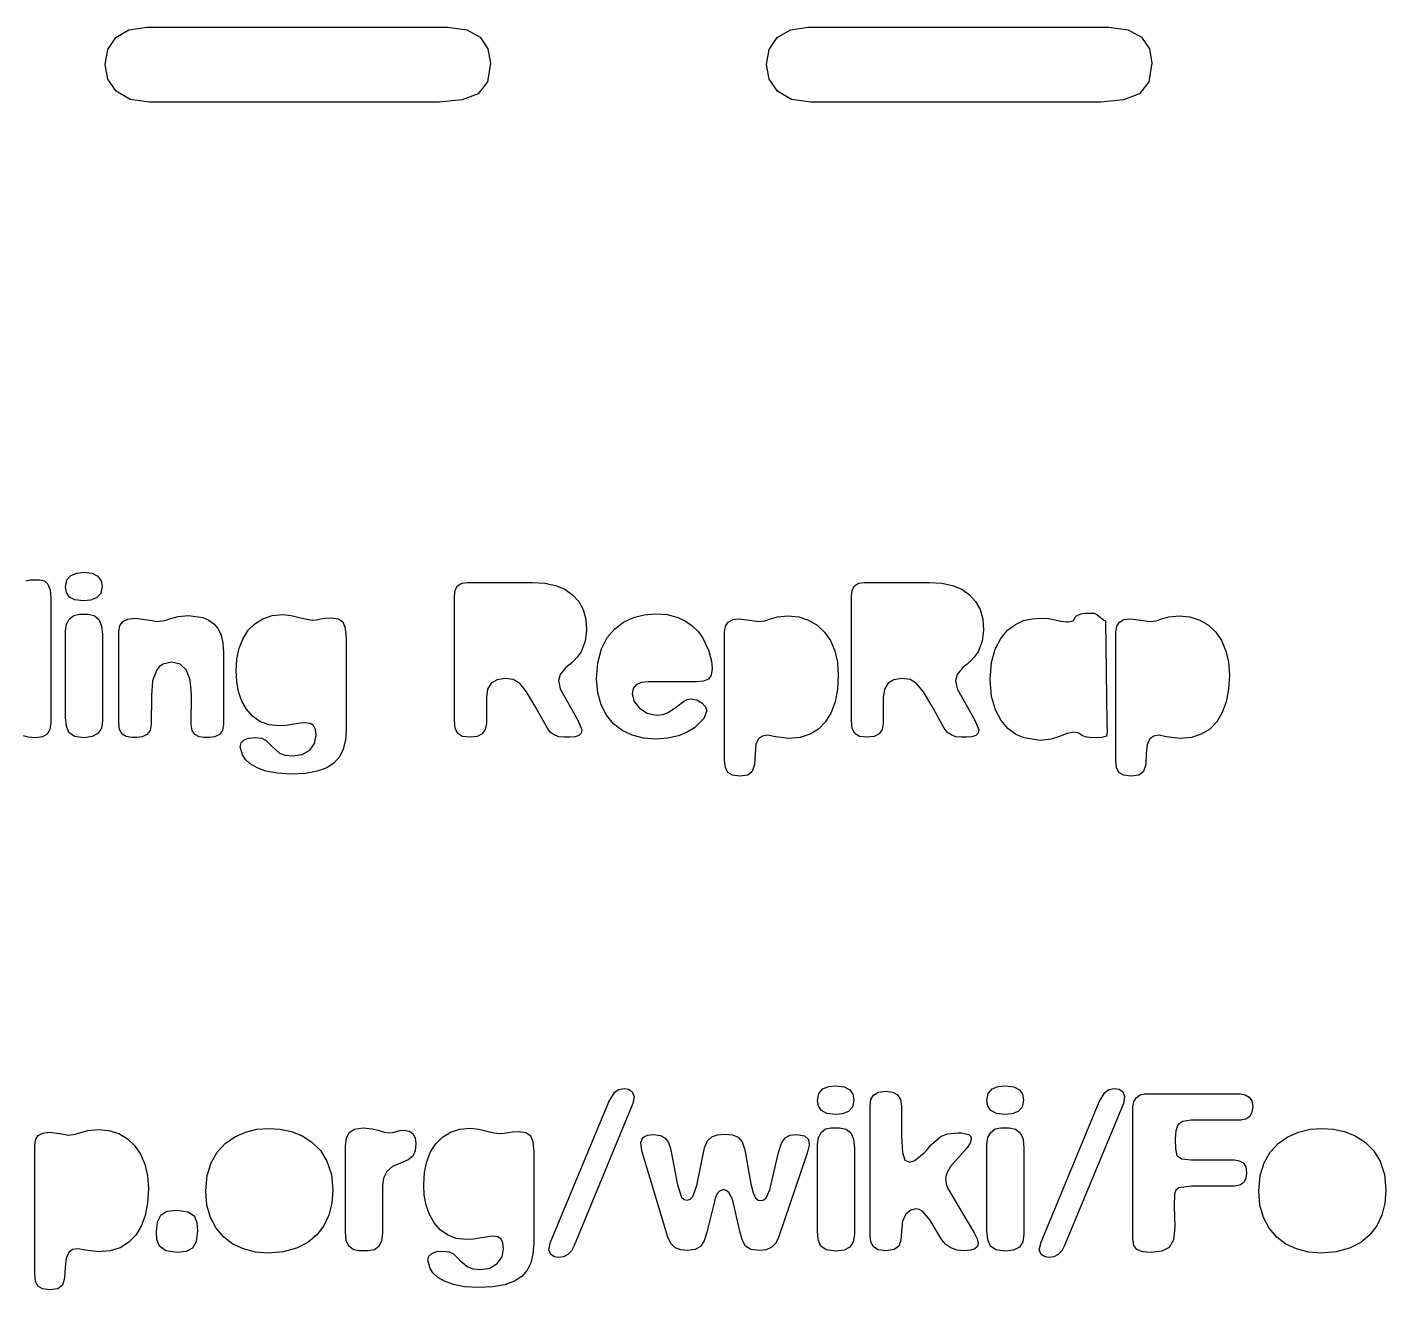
# Model space of a CAD drawing. Header units: metres. Extents: x 730 to 928, y -1580 to -1257.
# Drawn here: x 830.02 to 873.12, y -1343.48 to -1303.43 of the extents above; entities that cross this region are included whole.
import ezdxf

# ---------------------------------------------------------------- set-up
doc = ezdxf.new("R2010")
doc.units = ezdxf.units.M

msp = doc.modelspace()

# ---------------------------------------------------------------- linework, layer by layer
at = {"layer": 'COMPONENT0'}
for p, q in [((829.981, -1320.985, 0), (830.125, -1320.953, 0)), ((830.125, -1320.953, 0), (830.417, -1320.953, 0)), ((830.417, -1320.953, 0), (830.571, -1320.989, 0)), ((831.282, -1320.96, 0), (831.409, -1320.818, 0)), ((831.409, -1320.818, 0), (831.594, -1320.744, 0)), ((831.594, -1320.744, 0), (831.812, -1320.719, 0)), ((831.812, -1320.719, 0), (832.087, -1320.75, 0)), ((832.087, -1320.75, 0), (832.266, -1320.844, 0)), ((832.266, -1320.844, 0), (832.365, -1320.985, 0)), ((830.571, -1320.989, 0), (830.681, -1321.096, 0)), ((830.681, -1321.096, 0), (830.747, -1321.274, 0)), ((830.747, -1321.274, 0), (830.769, -1321.525, 0)), ((831.24, -1321.188, 0), (831.282, -1320.96, 0)), ((831.271, -1321.363, 0), (831.24, -1321.188, 0)), ((831.365, -1321.504, 0), (831.271, -1321.363, 0)), ((832.398, -1321.159, 0), (832.355, -1321.392, 0)), ((832.365, -1320.985, 0), (832.398, -1321.159, 0)), ((843.575, -1321.481, 0), (843.6, -1321.288, 0)), ((843.6, -1321.288, 0), (843.677, -1321.151, 0)), ((843.677, -1321.151, 0), (843.806, -1321.068, 0)), ((843.806, -1321.068, 0), (843.986, -1321.041, 0)), ((843.986, -1321.041, 0), (846.054, -1321.041, 0)), ((846.054, -1321.041, 0), (846.441, -1321.065, 0)), ((846.441, -1321.065, 0), (846.781, -1321.138, 0)), ((846.781, -1321.138, 0), (847.075, -1321.259, 0)), ((847.075, -1321.259, 0), (847.322, -1321.429, 0)), ((856.166, -1321.481, 0), (856.192, -1321.288, 0)), ((856.192, -1321.288, 0), (856.269, -1321.151, 0)), ((856.269, -1321.151, 0), (856.397, -1321.068, 0)), ((856.397, -1321.068, 0), (856.577, -1321.041, 0)), ((856.577, -1321.041, 0), (858.645, -1321.041, 0)), ((858.645, -1321.041, 0), (859.032, -1321.065, 0)), ((859.032, -1321.065, 0), (859.372, -1321.138, 0)), ((859.372, -1321.138, 0), (859.666, -1321.259, 0)), ((859.666, -1321.259, 0), (859.913, -1321.429, 0)), ((830.769, -1321.525, 0), (830.769, -1325.497, 0)), ((831.539, -1321.597, 0), (831.365, -1321.504, 0)), ((831.812, -1321.628, 0), (831.539, -1321.597, 0)), ((832.036, -1321.605, 0), (831.812, -1321.628, 0)), ((832.226, -1321.533, 0), (832.036, -1321.605, 0)), ((832.355, -1321.392, 0), (832.226, -1321.533, 0)), ((843.575, -1325.395, 0), (843.575, -1321.481, 0)), ((847.322, -1321.429, 0), (847.517, -1321.645, 0)), ((847.517, -1321.645, 0), (847.657, -1321.904, 0)), ((856.166, -1325.395, 0), (856.166, -1321.481, 0)), ((859.913, -1321.429, 0), (860.109, -1321.645, 0)), ((860.109, -1321.645, 0), (860.248, -1321.904, 0)), ((831.27, -1322.363, 0), (831.361, -1322.195, 0)), ((831.361, -1322.195, 0), (831.501, -1322.088, 0)), ((831.501, -1322.088, 0), (831.68, -1322.052, 0)), ((831.68, -1322.052, 0), (831.944, -1322.052, 0)), ((831.944, -1322.052, 0), (832.149, -1322.092, 0)), ((832.149, -1322.092, 0), (832.295, -1322.213, 0)), ((832.295, -1322.213, 0), (832.383, -1322.415, 0)), ((833.055, -1322.283, 0), (833.215, -1322.203, 0)), ((833.215, -1322.203, 0), (833.44, -1322.177, 0)), ((833.44, -1322.177, 0), (833.835, -1322.228, 0)), ((833.835, -1322.228, 0), (834.157, -1322.279, 0)), ((834.384, -1322.25, 0), (834.582, -1322.184, 0)), ((834.582, -1322.184, 0), (834.813, -1322.118, 0)), ((834.813, -1322.118, 0), (835.139, -1322.089, 0)), ((835.139, -1322.089, 0), (835.594, -1322.156, 0)), ((835.594, -1322.156, 0), (835.783, -1322.239, 0)), ((835.783, -1322.239, 0), (835.948, -1322.356, 0)), ((837.243, -1322.35, 0), (837.496, -1322.192, 0)), ((837.496, -1322.192, 0), (837.792, -1322.093, 0)), ((837.792, -1322.093, 0), (838.13, -1322.06, 0)), ((838.13, -1322.06, 0), (838.401, -1322.089, 0)), ((838.401, -1322.089, 0), (838.654, -1322.152, 0)), ((838.654, -1322.152, 0), (838.878, -1322.21, 0)), ((838.878, -1322.21, 0), (839.068, -1322.236, 0)), ((839.068, -1322.236, 0), (839.204, -1322.225, 0)), ((839.204, -1322.225, 0), (839.328, -1322.199, 0)), ((839.328, -1322.199, 0), (839.468, -1322.174, 0)), ((839.468, -1322.174, 0), (839.655, -1322.163, 0)), ((839.655, -1322.163, 0), (839.894, -1322.196, 0)), ((839.894, -1322.196, 0), (840.039, -1322.295, 0)), ((847.657, -1321.904, 0), (847.741, -1322.206, 0)), ((847.741, -1322.206, 0), (847.769, -1322.551, 0)), ((848.937, -1322.297, 0), (849.252, -1322.15, 0)), ((849.252, -1322.15, 0), (849.592, -1322.065, 0)), ((849.592, -1322.065, 0), (849.945, -1322.036, 0)), ((849.945, -1322.036, 0), (850.319, -1322.063, 0)), ((850.319, -1322.063, 0), (850.634, -1322.143, 0)), ((850.634, -1322.143, 0), (850.899, -1322.264, 0)), ((852.26, -1322.299, 0), (852.402, -1322.219, 0)), ((852.402, -1322.219, 0), (852.601, -1322.192, 0)), ((852.601, -1322.192, 0), (852.937, -1322.236, 0)), ((852.937, -1322.236, 0), (853.23, -1322.28, 0)), ((853.425, -1322.255, 0), (853.604, -1322.196, 0)), ((853.604, -1322.196, 0), (853.828, -1322.134, 0)), ((853.828, -1322.134, 0), (854.154, -1322.104, 0)), ((854.154, -1322.104, 0), (854.497, -1322.137, 0)), ((854.497, -1322.137, 0), (854.81, -1322.236, 0)), ((854.81, -1322.236, 0), (855.085, -1322.397, 0)), ((860.248, -1321.904, 0), (860.332, -1322.206, 0)), ((860.332, -1322.206, 0), (860.36, -1322.551, 0)), ((861.632, -1322.253, 0), (861.897, -1322.19, 0)), ((861.897, -1322.19, 0), (862.142, -1322.169, 0)), ((862.142, -1322.169, 0), (862.42, -1322.187, 0)), ((862.42, -1322.187, 0), (862.633, -1322.228, 0)), ((862.633, -1322.228, 0), (862.809, -1322.268, 0)), ((863.194, -1322.264, 0), (863.227, -1322.235, 0)), ((863.227, -1322.235, 0), (863.25, -1322.152, 0)), ((863.25, -1322.152, 0), (863.304, -1322.096, 0)), ((863.304, -1322.096, 0), (863.443, -1322.033, 0)), ((863.443, -1322.033, 0), (863.557, -1322.015, 0)), ((863.557, -1322.015, 0), (863.864, -1322.015, 0)), ((863.864, -1322.015, 0), (863.952, -1322.059, 0)), ((863.952, -1322.059, 0), (864.073, -1322.154, 0)), ((864.073, -1322.154, 0), (864.18, -1322.239, 0)), ((864.18, -1322.239, 0), (864.224, -1322.257, 0)), ((864.669, -1322.299, 0), (864.811, -1322.219, 0)), ((864.811, -1322.219, 0), (865.009, -1322.192, 0)), ((865.009, -1322.192, 0), (865.346, -1322.236, 0)), ((865.346, -1322.236, 0), (865.639, -1322.28, 0)), ((865.833, -1322.255, 0), (866.013, -1322.196, 0)), ((866.013, -1322.196, 0), (866.236, -1322.134, 0)), ((866.236, -1322.134, 0), (866.563, -1322.104, 0)), ((866.563, -1322.104, 0), (866.906, -1322.137, 0)), ((866.906, -1322.137, 0), (867.219, -1322.236, 0)), ((867.219, -1322.236, 0), (867.493, -1322.397, 0)), ((831.24, -1322.58, 0), (831.27, -1322.363, 0)), ((831.24, -1325.321, 0), (831.24, -1322.58, 0)), ((832.383, -1322.415, 0), (832.413, -1322.697, 0)), ((832.927, -1322.602, 0), (832.959, -1322.416, 0)), ((832.927, -1325.505, 0), (832.927, -1322.602, 0)), ((832.959, -1322.416, 0), (833.055, -1322.283, 0)), ((834.157, -1322.279, 0), (834.384, -1322.25, 0)), ((835.948, -1322.356, 0), (836.081, -1322.513, 0)), ((836.081, -1322.513, 0), (836.176, -1322.716, 0)), ((836.869, -1322.817, 0), (837.034, -1322.558, 0)), ((837.034, -1322.558, 0), (837.243, -1322.35, 0)), ((840.039, -1322.295, 0), (840.114, -1322.493, 0)), ((840.114, -1322.493, 0), (840.138, -1322.822, 0)), ((847.769, -1322.551, 0), (847.725, -1322.903, 0)), ((848.425, -1322.792, 0), (848.659, -1322.509, 0)), ((848.659, -1322.509, 0), (848.937, -1322.297, 0)), ((850.899, -1322.264, 0), (851.121, -1322.417, 0)), ((851.121, -1322.417, 0), (851.303, -1322.595, 0)), ((851.303, -1322.595, 0), (851.444, -1322.791, 0)), ((852.147, -1322.617, 0), (852.175, -1322.431, 0)), ((852.147, -1326.692, 0), (852.147, -1322.617, 0)), ((852.175, -1322.431, 0), (852.26, -1322.299, 0)), ((853.23, -1322.28, 0), (853.425, -1322.255, 0)), ((855.085, -1322.397, 0), (855.316, -1322.614, 0)), ((855.316, -1322.614, 0), (855.501, -1322.885, 0)), ((860.36, -1322.551, 0), (860.316, -1322.903, 0)), ((860.908, -1322.817, 0), (861.123, -1322.558, 0)), ((861.123, -1322.558, 0), (861.368, -1322.371, 0)), ((861.368, -1322.371, 0), (861.632, -1322.253, 0)), ((862.809, -1322.268, 0), (862.992, -1322.286, 0)), ((862.992, -1322.286, 0), (863.043, -1322.286, 0)), ((863.043, -1322.286, 0), (863.12, -1322.279, 0)), ((863.12, -1322.279, 0), (863.194, -1322.264, 0)), ((864.224, -1322.257, 0), (864.268, -1325.498, 0)), ((864.555, -1322.617, 0), (864.584, -1322.431, 0)), ((864.555, -1326.692, 0), (864.555, -1322.617, 0)), ((864.584, -1322.431, 0), (864.669, -1322.299, 0)), ((865.639, -1322.28, 0), (865.833, -1322.255, 0)), ((867.493, -1322.397, 0), (867.724, -1322.614, 0)), ((867.724, -1322.614, 0), (867.909, -1322.885, 0)), ((832.413, -1322.697, 0), (832.413, -1325.438, 0)), ((836.176, -1322.716, 0), (836.233, -1322.966, 0)), ((836.233, -1322.966, 0), (836.252, -1323.262, 0)), ((836.748, -1323.123, 0), (836.869, -1322.817, 0)), ((840.138, -1322.822, 0), (840.138, -1325.725, 0)), ((847.725, -1322.903, 0), (847.593, -1323.24, 0)), ((848.242, -1323.15, 0), (848.425, -1322.792, 0)), ((851.444, -1322.791, 0), (851.634, -1323.187, 0)), ((855.501, -1322.885, 0), (855.638, -1323.207, 0)), ((860.316, -1322.903, 0), (860.184, -1323.24, 0)), ((860.731, -1323.155, 0), (860.908, -1322.817, 0)), ((867.909, -1322.885, 0), (868.047, -1323.207, 0)), ((836.252, -1323.262, 0), (836.252, -1325.549, 0)), ((836.649, -1323.849, 0), (836.674, -1323.469, 0)), ((836.674, -1323.469, 0), (836.748, -1323.123, 0)), ((847.373, -1323.518, 0), (847.329, -1323.562, 0)), ((847.472, -1323.412, 0), (847.373, -1323.518, 0)), ((847.593, -1323.24, 0), (847.472, -1323.412, 0)), ((848.124, -1323.587, 0), (848.242, -1323.15, 0)), ((851.634, -1323.187, 0), (851.726, -1323.535, 0)), ((851.726, -1323.535, 0), (851.748, -1323.766, 0)), ((855.638, -1323.207, 0), (855.723, -1323.575, 0)), ((859.964, -1323.518, 0), (859.92, -1323.562, 0)), ((860.063, -1323.412, 0), (859.964, -1323.518, 0)), ((860.184, -1323.24, 0), (860.063, -1323.412, 0)), ((860.613, -1323.585, 0), (860.731, -1323.155, 0)), ((868.047, -1323.207, 0), (868.132, -1323.575, 0)), ((834.122, -1323.833, 0), (834.002, -1324.163, 0)), ((834.212, -1323.718, 0), (834.122, -1323.833, 0)), ((834.323, -1323.635, 0), (834.212, -1323.718, 0)), ((834.604, -1323.569, 0), (834.323, -1323.635, 0)), ((834.879, -1323.633, 0), (834.604, -1323.569, 0)), ((835.075, -1323.822, 0), (834.879, -1323.633, 0)), ((835.193, -1324.138, 0), (835.075, -1323.822, 0)), ((836.67, -1324.186, 0), (836.649, -1323.849, 0)), ((846.933, -1323.958, 0), (846.875, -1324.149, 0)), ((847.109, -1323.738, 0), (846.933, -1323.958, 0)), ((847.248, -1323.632, 0), (847.109, -1323.738, 0)), ((847.307, -1323.584, 0), (847.248, -1323.632, 0)), ((847.329, -1323.562, 0), (847.307, -1323.584, 0)), ((848.084, -1324.103, 0), (848.124, -1323.587, 0)), ((851.748, -1323.766, 0), (851.719, -1323.98, 0)), ((855.723, -1323.575, 0), (855.752, -1323.98, 0)), ((859.524, -1323.958, 0), (859.466, -1324.149, 0)), ((859.7, -1323.738, 0), (859.524, -1323.958, 0)), ((859.84, -1323.632, 0), (859.7, -1323.738, 0)), ((859.898, -1323.584, 0), (859.84, -1323.632, 0)), ((859.92, -1323.562, 0), (859.898, -1323.584, 0)), ((860.573, -1324.12, 0), (860.613, -1323.585, 0)), ((868.132, -1323.575, 0), (868.161, -1323.98, 0)), ((834.002, -1324.163, 0), (833.961, -1324.625, 0)), ((835.232, -1324.581, 0), (835.193, -1324.138, 0)), ((836.73, -1324.508, 0), (836.67, -1324.186, 0)), ((844.738, -1324.24, 0), (844.625, -1324.428, 0)), ((844.926, -1324.128, 0), (844.738, -1324.24, 0)), ((845.189, -1324.09, 0), (844.926, -1324.128, 0)), ((845.438, -1324.123, 0), (845.189, -1324.09, 0)), ((845.647, -1324.248, 0), (845.438, -1324.123, 0)), ((845.859, -1324.512, 0), (845.647, -1324.248, 0)), ((846.875, -1324.149, 0), (846.933, -1324.413, 0)), ((848.12, -1324.544, 0), (848.084, -1324.103, 0)), ((849.34, -1324.287, 0), (849.244, -1324.406, 0)), ((849.5, -1324.215, 0), (849.34, -1324.287, 0)), ((849.725, -1324.191, 0), (849.5, -1324.215, 0)), ((850.912, -1324.191, 0), (849.725, -1324.191, 0)), ((851.25, -1324.191, 0), (850.912, -1324.191, 0)), ((851.477, -1324.17, 0), (851.25, -1324.191, 0)), ((851.631, -1324.107, 0), (851.477, -1324.17, 0)), ((851.719, -1323.98, 0), (851.631, -1324.107, 0)), ((855.752, -1323.98, 0), (855.727, -1324.43, 0)), ((857.329, -1324.24, 0), (857.216, -1324.428, 0)), ((857.517, -1324.128, 0), (857.329, -1324.24, 0)), ((857.78, -1324.09, 0), (857.517, -1324.128, 0)), ((858.029, -1324.123, 0), (857.78, -1324.09, 0)), ((858.238, -1324.248, 0), (858.029, -1324.123, 0)), ((858.451, -1324.512, 0), (858.238, -1324.248, 0)), ((859.466, -1324.149, 0), (859.524, -1324.413, 0)), ((860.614, -1324.654, 0), (860.573, -1324.12, 0)), ((868.161, -1323.98, 0), (868.135, -1324.43, 0)), ((833.961, -1324.625, 0), (833.954, -1325.549, 0)), ((835.225, -1325.549, 0), (835.232, -1324.581, 0)), ((836.833, -1324.805, 0), (836.73, -1324.508, 0)), ((836.979, -1325.065, 0), (836.833, -1324.805, 0)), ((844.625, -1324.428, 0), (844.588, -1324.691, 0)), ((844.588, -1324.691, 0), (844.588, -1325.512, 0)), ((846.127, -1324.955, 0), (845.859, -1324.512, 0)), ((846.933, -1324.413, 0), (847.49, -1325.409, 0)), ((848.227, -1324.928, 0), (848.12, -1324.544, 0)), ((849.244, -1324.406, 0), (849.212, -1324.572, 0)), ((849.212, -1324.572, 0), (849.278, -1324.814, 0)), ((849.278, -1324.814, 0), (849.45, -1325.031, 0)), ((850.623, -1324.99, 0), (850.839, -1324.814, 0)), ((850.839, -1324.814, 0), (850.953, -1324.754, 0)), ((850.953, -1324.754, 0), (851.088, -1324.734, 0)), ((851.088, -1324.734, 0), (851.264, -1324.77, 0)), ((851.264, -1324.77, 0), (851.425, -1324.862, 0)), ((855.651, -1324.827, 0), (855.525, -1325.17, 0)), ((855.727, -1324.43, 0), (855.651, -1324.827, 0)), ((857.216, -1324.428, 0), (857.179, -1324.691, 0)), ((857.179, -1324.691, 0), (857.179, -1325.512, 0)), ((858.718, -1324.955, 0), (858.451, -1324.512, 0)), ((859.524, -1324.413, 0), (860.082, -1325.409, 0)), ((860.734, -1325.084, 0), (860.614, -1324.654, 0)), ((868.06, -1324.827, 0), (867.934, -1325.17, 0)), ((868.135, -1324.43, 0), (868.06, -1324.827, 0)), ((837.17, -1325.283, 0), (836.979, -1325.065, 0)), ((846.523, -1325.659, 0), (846.127, -1324.955, 0)), ((848.397, -1325.255, 0), (848.227, -1324.928, 0)), ((848.622, -1325.525, 0), (848.397, -1325.255, 0)), ((849.45, -1325.031, 0), (849.692, -1325.188, 0)), ((849.692, -1325.188, 0), (849.974, -1325.247, 0)), ((849.974, -1325.247, 0), (850.188, -1325.227, 0)), ((850.188, -1325.227, 0), (850.359, -1325.166, 0)), ((850.359, -1325.166, 0), (850.623, -1324.99, 0)), ((851.425, -1324.862, 0), (851.543, -1324.983, 0)), ((851.587, -1325.115, 0), (851.488, -1325.353, 0)), ((851.543, -1324.983, 0), (851.587, -1325.115, 0)), ((855.525, -1325.17, 0), (855.349, -1325.461, 0)), ((859.114, -1325.659, 0), (858.718, -1324.955, 0)), ((860.915, -1325.421, 0), (860.734, -1325.084, 0)), ((867.934, -1325.17, 0), (867.757, -1325.461, 0)), ((830.769, -1325.497, 0), (830.74, -1325.703, 0)), ((831.267, -1325.603, 0), (831.24, -1325.321, 0)), ((831.346, -1325.805, 0), (831.267, -1325.603, 0)), ((832.376, -1325.669, 0), (832.266, -1325.834, 0)), ((832.413, -1325.438, 0), (832.376, -1325.669, 0)), ((832.954, -1325.708, 0), (832.927, -1325.505, 0)), ((833.954, -1325.549, 0), (833.921, -1325.733, 0)), ((835.254, -1325.733, 0), (835.225, -1325.549, 0)), ((836.252, -1325.549, 0), (836.219, -1325.733, 0)), ((837.404, -1325.45, 0), (837.17, -1325.283, 0)), ((837.685, -1325.557, 0), (837.404, -1325.45, 0)), ((838.013, -1325.593, 0), (837.685, -1325.557, 0)), ((838.233, -1325.578, 0), (838.013, -1325.593, 0)), ((838.478, -1325.542, 0), (838.233, -1325.578, 0)), ((838.694, -1325.505, 0), (838.478, -1325.542, 0)), ((838.834, -1325.49, 0), (838.694, -1325.505, 0)), ((838.997, -1325.513, 0), (838.834, -1325.49, 0)), ((839.105, -1325.582, 0), (838.997, -1325.513, 0)), ((839.165, -1325.704, 0), (839.105, -1325.582, 0)), ((843.601, -1325.671, 0), (843.575, -1325.395, 0)), ((843.681, -1325.838, 0), (843.601, -1325.671, 0)), ((844.588, -1325.512, 0), (844.555, -1325.705, 0)), ((846.617, -1325.787, 0), (846.523, -1325.659, 0)), ((847.49, -1325.409, 0), (847.622, -1325.717, 0)), ((848.897, -1325.737, 0), (848.622, -1325.525, 0)), ((851.187, -1325.65, 0), (850.959, -1325.787, 0)), ((851.488, -1325.353, 0), (851.187, -1325.65, 0)), ((855.125, -1325.692, 0), (854.856, -1325.856, 0)), ((855.349, -1325.461, 0), (855.125, -1325.692, 0)), ((856.193, -1325.671, 0), (856.166, -1325.395, 0)), ((856.272, -1325.838, 0), (856.193, -1325.671, 0)), ((857.179, -1325.512, 0), (857.147, -1325.705, 0)), ((859.208, -1325.787, 0), (859.114, -1325.659, 0)), ((860.082, -1325.409, 0), (860.213, -1325.717, 0)), ((861.134, -1325.678, 0), (860.915, -1325.421, 0)), ((861.381, -1325.86, 0), (861.134, -1325.678, 0)), ((864.268, -1325.498, 0), (864.279, -1325.777, 0)), ((867.533, -1325.692, 0), (867.264, -1325.856, 0)), ((867.757, -1325.461, 0), (867.533, -1325.692, 0)), ((830.059, -1325.948, 0), (829.901, -1325.908, 0)), ((830.286, -1325.967, 0), (830.059, -1325.948, 0)), ((830.506, -1325.937, 0), (830.286, -1325.967, 0)), ((830.655, -1325.849, 0), (830.506, -1325.937, 0)), ((830.74, -1325.703, 0), (830.655, -1325.849, 0)), ((831.519, -1325.926, 0), (831.346, -1325.805, 0)), ((831.826, -1325.966, 0), (831.519, -1325.926, 0)), ((832.083, -1325.933, 0), (831.826, -1325.966, 0)), ((832.266, -1325.834, 0), (832.083, -1325.933, 0)), ((833.037, -1325.849, 0), (832.954, -1325.708, 0)), ((833.167, -1325.932, 0), (833.037, -1325.849, 0)), ((833.338, -1325.959, 0), (833.167, -1325.932, 0)), ((833.499, -1325.959, 0), (833.338, -1325.959, 0)), ((833.675, -1325.934, 0), (833.499, -1325.959, 0)), ((833.822, -1325.86, 0), (833.675, -1325.934, 0)), ((833.921, -1325.733, 0), (833.822, -1325.86, 0)), ((835.342, -1325.86, 0), (835.254, -1325.733, 0)), ((835.474, -1325.934, 0), (835.342, -1325.86, 0)), ((835.636, -1325.959, 0), (835.474, -1325.934, 0)), ((835.797, -1325.959, 0), (835.636, -1325.959, 0)), ((835.973, -1325.934, 0), (835.797, -1325.959, 0)), ((836.12, -1325.86, 0), (835.973, -1325.934, 0)), ((836.219, -1325.733, 0), (836.12, -1325.86, 0)), ((836.781, -1326.253, 0), (836.812, -1326.125, 0)), ((836.812, -1326.125, 0), (836.906, -1326.033, 0)), ((836.906, -1326.033, 0), (837.058, -1325.978, 0)), ((837.058, -1325.978, 0), (837.265, -1325.96, 0)), ((837.265, -1325.96, 0), (837.462, -1325.983, 0)), ((837.462, -1325.983, 0), (837.599, -1326.051, 0)), ((837.599, -1326.051, 0), (837.8, -1326.253, 0)), ((839.135, -1326.147, 0), (839.185, -1325.886, 0)), ((839.185, -1325.886, 0), (839.165, -1325.704, 0)), ((840.116, -1326.048, 0), (840.05, -1326.33, 0)), ((840.138, -1325.725, 0), (840.116, -1326.048, 0)), ((843.833, -1325.923, 0), (843.681, -1325.838, 0)), ((844.074, -1325.952, 0), (843.833, -1325.923, 0)), ((844.299, -1325.924, 0), (844.074, -1325.952, 0)), ((844.459, -1325.842, 0), (844.299, -1325.924, 0)), ((844.555, -1325.705, 0), (844.459, -1325.842, 0)), ((846.739, -1325.879, 0), (846.617, -1325.787, 0)), ((846.888, -1325.934, 0), (846.739, -1325.879, 0)), ((847.065, -1325.952, 0), (846.888, -1325.934, 0)), ((847.226, -1325.952, 0), (847.065, -1325.952, 0)), ((847.4, -1325.937, 0), (847.226, -1325.952, 0)), ((847.523, -1325.893, 0), (847.4, -1325.937, 0)), ((847.597, -1325.82, 0), (847.523, -1325.893, 0)), ((847.622, -1325.717, 0), (847.597, -1325.82, 0)), ((849.216, -1325.888, 0), (848.897, -1325.737, 0)), ((849.572, -1325.979, 0), (849.216, -1325.888, 0)), ((849.959, -1326.009, 0), (849.572, -1325.979, 0)), ((850.344, -1325.983, 0), (849.959, -1326.009, 0)), ((850.678, -1325.903, 0), (850.344, -1325.983, 0)), ((850.959, -1325.787, 0), (850.678, -1325.903, 0)), ((853.223, -1326.007, 0), (853.14, -1326.184, 0)), ((853.349, -1325.916, 0), (853.223, -1326.007, 0)), ((853.509, -1325.886, 0), (853.349, -1325.916, 0)), ((853.758, -1325.937, 0), (853.509, -1325.886, 0)), ((854.183, -1325.988, 0), (853.758, -1325.937, 0)), ((854.542, -1325.955, 0), (854.183, -1325.988, 0)), ((854.856, -1325.856, 0), (854.542, -1325.955, 0)), ((856.424, -1325.923, 0), (856.272, -1325.838, 0)), ((856.665, -1325.952, 0), (856.424, -1325.923, 0)), ((856.89, -1325.924, 0), (856.665, -1325.952, 0)), ((857.05, -1325.842, 0), (856.89, -1325.924, 0)), ((857.147, -1325.705, 0), (857.05, -1325.842, 0)), ((859.33, -1325.879, 0), (859.208, -1325.787, 0)), ((859.48, -1325.934, 0), (859.33, -1325.879, 0)), ((859.656, -1325.952, 0), (859.48, -1325.934, 0)), ((859.818, -1325.952, 0), (859.656, -1325.952, 0)), ((859.991, -1325.937, 0), (859.818, -1325.952, 0)), ((860.115, -1325.893, 0), (859.991, -1325.937, 0)), ((860.189, -1325.82, 0), (860.115, -1325.893, 0)), ((860.213, -1325.717, 0), (860.189, -1325.82, 0)), ((861.647, -1325.975, 0), (861.381, -1325.86, 0)), ((862.156, -1326.056, 0), (861.647, -1325.975, 0)), ((862.505, -1326.015, 0), (862.156, -1326.056, 0)), ((862.769, -1325.924, 0), (862.505, -1326.015, 0)), ((862.999, -1325.832, 0), (862.769, -1325.924, 0)), ((863.249, -1325.792, 0), (862.999, -1325.832, 0)), ((863.381, -1325.821, 0), (863.249, -1325.792, 0)), ((863.469, -1325.883, 0), (863.381, -1325.821, 0)), ((863.578, -1325.942, 0), (863.469, -1325.883, 0)), ((863.784, -1325.968, 0), (863.578, -1325.942, 0)), ((864.117, -1325.964, 0), (863.784, -1325.968, 0)), ((864.257, -1325.916, 0), (864.117, -1325.964, 0)), ((864.279, -1325.777, 0), (864.257, -1325.916, 0)), ((865.632, -1326.007, 0), (865.549, -1326.184, 0)), ((865.758, -1325.916, 0), (865.632, -1326.007, 0)), ((865.918, -1325.886, 0), (865.758, -1325.916, 0)), ((866.167, -1325.937, 0), (865.918, -1325.886, 0)), ((866.592, -1325.988, 0), (866.167, -1325.937, 0)), ((866.951, -1325.955, 0), (866.592, -1325.988, 0)), ((867.264, -1325.856, 0), (866.951, -1325.955, 0)), ((836.851, -1326.513, 0), (836.781, -1326.253, 0)), ((836.948, -1326.659, 0), (836.851, -1326.513, 0)), ((837.8, -1326.253, 0), (838.031, -1326.454, 0)), ((838.031, -1326.454, 0), (838.204, -1326.523, 0)), ((838.204, -1326.523, 0), (838.453, -1326.546, 0)), ((838.453, -1326.546, 0), (838.75, -1326.499, 0)), ((838.75, -1326.499, 0), (838.984, -1326.359, 0)), ((838.984, -1326.359, 0), (839.135, -1326.147, 0)), ((840.05, -1326.33, 0), (839.934, -1326.569, 0)), ((853.113, -1326.472, 0), (853.095, -1326.82, 0)), ((853.14, -1326.184, 0), (853.113, -1326.472, 0)), ((865.522, -1326.472, 0), (865.503, -1326.82, 0)), ((865.549, -1326.184, 0), (865.522, -1326.472, 0)), ((837.1, -1326.796, 0), (836.948, -1326.659, 0)), ((837.313, -1326.919, 0), (837.1, -1326.796, 0)), ((837.591, -1327.023, 0), (837.313, -1326.919, 0)), ((839.525, -1326.92, 0), (839.222, -1327.031, 0)), ((839.761, -1326.766, 0), (839.525, -1326.92, 0)), ((839.934, -1326.569, 0), (839.761, -1326.766, 0)), ((852.171, -1326.915, 0), (852.147, -1326.692, 0)), ((852.245, -1327.069, 0), (852.171, -1326.915, 0)), ((853.095, -1326.82, 0), (853.025, -1327.04, 0)), ((864.58, -1326.915, 0), (864.555, -1326.692, 0)), ((864.654, -1327.069, 0), (864.58, -1326.915, 0)), ((865.503, -1326.82, 0), (865.434, -1327.04, 0)), ((837.948, -1327.095, 0), (837.591, -1327.023, 0)), ((838.394, -1327.119, 0), (837.948, -1327.095, 0)), ((838.847, -1327.097, 0), (838.394, -1327.119, 0)), ((839.222, -1327.031, 0), (838.847, -1327.097, 0)), ((852.391, -1327.16, 0), (852.245, -1327.069, 0)), ((852.63, -1327.19, 0), (852.391, -1327.16, 0)), ((852.879, -1327.157, 0), (852.63, -1327.19, 0)), ((853.025, -1327.04, 0), (852.879, -1327.157, 0)), ((864.8, -1327.16, 0), (864.654, -1327.069, 0)), ((865.039, -1327.19, 0), (864.8, -1327.16, 0)), ((865.287, -1327.157, 0), (865.039, -1327.19, 0)), ((865.434, -1327.04, 0), (865.287, -1327.157, 0)), ((848.473, -1337.515, 0), (848.649, -1337.218, 0)), ((848.649, -1337.218, 0), (848.781, -1337.122, 0)), ((848.781, -1337.122, 0), (848.957, -1337.09, 0)), ((848.957, -1337.09, 0), (849.1, -1337.116, 0)), ((849.1, -1337.116, 0), (849.217, -1337.2, 0)), ((849.217, -1337.2, 0), (849.276, -1337.35, 0)), ((855.09, -1337.48, 0), (855.132, -1337.252, 0)), ((855.132, -1337.252, 0), (855.258, -1337.11, 0)), ((855.258, -1337.11, 0), (855.443, -1337.036, 0)), ((855.443, -1337.036, 0), (855.661, -1337.011, 0)), ((855.661, -1337.011, 0), (855.936, -1337.042, 0)), ((855.936, -1337.042, 0), (856.116, -1337.136, 0)), ((856.116, -1337.136, 0), (856.215, -1337.277, 0)), ((856.215, -1337.277, 0), (856.248, -1337.451, 0)), ((856.788, -1337.448, 0), (856.871, -1337.302, 0)), ((856.871, -1337.302, 0), (857.023, -1337.214, 0)), ((857.023, -1337.214, 0), (857.259, -1337.184, 0)), ((857.259, -1337.184, 0), (857.477, -1337.214, 0)), ((857.477, -1337.214, 0), (857.633, -1337.301, 0)), ((857.633, -1337.301, 0), (857.726, -1337.448, 0)), ((860.469, -1337.48, 0), (860.511, -1337.252, 0)), ((860.511, -1337.252, 0), (860.638, -1337.11, 0)), ((860.638, -1337.11, 0), (860.823, -1337.036, 0)), ((860.823, -1337.036, 0), (861.041, -1337.011, 0)), ((861.041, -1337.011, 0), (861.316, -1337.042, 0)), ((861.316, -1337.042, 0), (861.495, -1337.136, 0)), ((861.495, -1337.136, 0), (861.594, -1337.277, 0)), ((861.594, -1337.277, 0), (861.627, -1337.451, 0)), ((864.031, -1337.515, 0), (864.207, -1337.218, 0)), ((864.207, -1337.218, 0), (864.339, -1337.122, 0)), ((864.339, -1337.122, 0), (864.515, -1337.09, 0)), ((864.515, -1337.09, 0), (864.658, -1337.116, 0)), ((864.658, -1337.116, 0), (864.775, -1337.2, 0)), ((864.775, -1337.2, 0), (864.834, -1337.35, 0)), ((865.206, -1337.39, 0), (865.324, -1337.299, 0)), ((865.324, -1337.299, 0), (865.466, -1337.269, 0)), ((865.466, -1337.269, 0), (868.516, -1337.269, 0)), ((868.516, -1337.269, 0), (868.659, -1337.294, 0)), ((868.659, -1337.294, 0), (868.783, -1337.368, 0)), ((846.626, -1341.972, 0), (848.473, -1337.515, 0)), ((849.235, -1337.574, 0), (847.373, -1342.074, 0)), ((849.276, -1337.35, 0), (849.235, -1337.574, 0)), ((855.121, -1337.655, 0), (855.09, -1337.48, 0)), ((855.214, -1337.796, 0), (855.121, -1337.655, 0)), ((856.205, -1337.684, 0), (856.076, -1337.825, 0)), ((856.248, -1337.451, 0), (856.205, -1337.684, 0)), ((856.761, -1337.653, 0), (856.788, -1337.448, 0)), ((856.761, -1341.745, 0), (856.761, -1337.653, 0)), ((857.726, -1337.448, 0), (857.758, -1337.653, 0)), ((857.758, -1337.653, 0), (857.761, -1338.592, 0)), ((860.5, -1337.655, 0), (860.469, -1337.48, 0)), ((860.594, -1337.796, 0), (860.5, -1337.655, 0)), ((861.584, -1337.684, 0), (861.455, -1337.825, 0)), ((861.627, -1337.451, 0), (861.584, -1337.684, 0)), ((862.184, -1341.972, 0), (864.031, -1337.515, 0)), ((864.794, -1337.574, 0), (862.932, -1342.074, 0)), ((864.834, -1337.35, 0), (864.794, -1337.574, 0)), ((865.1, -1337.665, 0), (865.126, -1337.519, 0)), ((865.1, -1341.855, 0), (865.1, -1337.665, 0)), ((865.126, -1337.519, 0), (865.206, -1337.39, 0)), ((868.783, -1337.368, 0), (868.868, -1337.491, 0)), ((868.868, -1337.491, 0), (868.897, -1337.664, 0)), ((868.897, -1337.664, 0), (868.873, -1337.842, 0)), ((855.388, -1337.889, 0), (855.214, -1337.796, 0)), ((855.661, -1337.92, 0), (855.388, -1337.889, 0)), ((855.886, -1337.897, 0), (855.661, -1337.92, 0)), ((856.076, -1337.825, 0), (855.886, -1337.897, 0)), ((860.768, -1337.889, 0), (860.594, -1337.796, 0)), ((861.041, -1337.92, 0), (860.768, -1337.889, 0)), ((861.265, -1337.897, 0), (861.041, -1337.92, 0)), ((861.455, -1337.825, 0), (861.265, -1337.897, 0)), ((866.669, -1338.14, 0), (866.518, -1338.249, 0)), ((866.947, -1338.103, 0), (866.669, -1338.14, 0)), ((868.516, -1338.103, 0), (866.947, -1338.103, 0)), ((868.682, -1338.073, 0), (868.516, -1338.103, 0)), ((868.802, -1337.982, 0), (868.682, -1338.073, 0)), ((868.873, -1337.842, 0), (868.802, -1337.982, 0)), ((830.291, -1338.723, 0), (830.376, -1338.591, 0)), ((830.376, -1338.591, 0), (830.518, -1338.511, 0)), ((830.518, -1338.511, 0), (830.716, -1338.484, 0)), ((830.716, -1338.484, 0), (831.053, -1338.528, 0)), ((831.053, -1338.528, 0), (831.346, -1338.572, 0)), ((831.346, -1338.572, 0), (831.54, -1338.547, 0)), ((831.54, -1338.547, 0), (831.72, -1338.488, 0)), ((831.72, -1338.488, 0), (831.944, -1338.426, 0)), ((831.944, -1338.426, 0), (832.27, -1338.396, 0)), ((832.27, -1338.396, 0), (832.613, -1338.429, 0)), ((832.613, -1338.429, 0), (832.926, -1338.528, 0)), ((832.926, -1338.528, 0), (833.201, -1338.689, 0)), ((836.606, -1338.626, 0), (836.946, -1338.478, 0)), ((836.946, -1338.478, 0), (837.312, -1338.39, 0)), ((837.312, -1338.39, 0), (837.694, -1338.361, 0)), ((837.694, -1338.361, 0), (838.047, -1338.386, 0)), ((838.047, -1338.386, 0), (838.405, -1338.463, 0)), ((838.405, -1338.463, 0), (838.747, -1338.598, 0)), ((838.747, -1338.598, 0), (839.057, -1338.796, 0)), ((840.148, -1338.671, 0), (840.233, -1338.491, 0)), ((840.233, -1338.491, 0), (840.401, -1338.381, 0)), ((840.401, -1338.381, 0), (840.677, -1338.344, 0)), ((840.677, -1338.344, 0), (840.971, -1338.37, 0)), ((840.971, -1338.37, 0), (841.187, -1338.425, 0)), ((841.187, -1338.425, 0), (841.348, -1338.48, 0)), ((841.348, -1338.48, 0), (841.484, -1338.506, 0)), ((841.484, -1338.506, 0), (841.623, -1338.491, 0)), ((841.623, -1338.491, 0), (841.733, -1338.462, 0)), ((841.733, -1338.462, 0), (841.843, -1338.432, 0)), ((841.843, -1338.432, 0), (841.982, -1338.418, 0)), ((841.982, -1338.418, 0), (842.143, -1338.444, 0)), ((842.143, -1338.444, 0), (842.257, -1338.524, 0)), ((842.257, -1338.524, 0), (842.326, -1338.657, 0)), ((843.194, -1338.642, 0), (843.447, -1338.484, 0)), ((843.447, -1338.484, 0), (843.743, -1338.385, 0)), ((843.743, -1338.385, 0), (844.081, -1338.352, 0)), ((844.081, -1338.352, 0), (844.352, -1338.381, 0)), ((844.352, -1338.381, 0), (844.605, -1338.444, 0)), ((844.605, -1338.444, 0), (844.828, -1338.502, 0)), ((844.828, -1338.502, 0), (845.019, -1338.528, 0)), ((845.019, -1338.528, 0), (845.154, -1338.517, 0)), ((845.154, -1338.517, 0), (845.279, -1338.491, 0)), ((845.279, -1338.491, 0), (845.418, -1338.466, 0)), ((845.418, -1338.466, 0), (845.605, -1338.455, 0)), ((845.605, -1338.455, 0), (845.844, -1338.488, 0)), ((845.844, -1338.488, 0), (845.99, -1338.587, 0)), ((845.99, -1338.587, 0), (846.064, -1338.785, 0)), ((849.553, -1338.649, 0), (849.695, -1338.576, 0)), ((849.695, -1338.576, 0), (849.886, -1338.557, 0)), ((849.886, -1338.557, 0), (850.109, -1338.585, 0)), ((850.109, -1338.585, 0), (850.264, -1338.667, 0)), ((851.599, -1338.754, 0), (851.737, -1338.624, 0)), ((851.737, -1338.624, 0), (851.921, -1338.563, 0)), ((851.921, -1338.563, 0), (852.144, -1338.543, 0)), ((852.144, -1338.543, 0), (852.391, -1338.567, 0)), ((852.391, -1338.567, 0), (852.576, -1338.638, 0)), ((854.064, -1338.656, 0), (854.218, -1338.576, 0)), ((854.218, -1338.576, 0), (854.431, -1338.557, 0)), ((854.431, -1338.557, 0), (854.684, -1338.598, 0)), ((854.684, -1338.598, 0), (854.808, -1338.715, 0)), ((855.12, -1338.655, 0), (855.211, -1338.487, 0)), ((855.211, -1338.487, 0), (855.351, -1338.38, 0)), ((855.351, -1338.38, 0), (855.529, -1338.344, 0)), ((855.529, -1338.344, 0), (855.793, -1338.344, 0)), ((855.793, -1338.344, 0), (855.999, -1338.384, 0)), ((855.999, -1338.384, 0), (856.145, -1338.505, 0)), ((856.145, -1338.505, 0), (856.233, -1338.707, 0)), ((857.761, -1338.592, 0), (857.787, -1339.13, 0)), ((858.711, -1338.87, 0), (859.018, -1338.606, 0)), ((859.018, -1338.606, 0), (859.231, -1338.529, 0)), ((859.231, -1338.529, 0), (859.546, -1338.504, 0)), ((859.546, -1338.504, 0), (859.649, -1338.504, 0)), ((859.649, -1338.504, 0), (859.891, -1338.555, 0)), ((859.891, -1338.555, 0), (859.951, -1338.619, 0)), ((859.951, -1338.619, 0), (859.971, -1338.709, 0)), ((860.499, -1338.655, 0), (860.59, -1338.487, 0)), ((860.59, -1338.487, 0), (860.73, -1338.38, 0)), ((860.73, -1338.38, 0), (860.909, -1338.344, 0)), ((860.909, -1338.344, 0), (861.173, -1338.344, 0)), ((861.173, -1338.344, 0), (861.378, -1338.384, 0)), ((861.378, -1338.384, 0), (861.525, -1338.505, 0)), ((861.525, -1338.505, 0), (861.613, -1338.707, 0)), ((866.456, -1338.436, 0), (866.441, -1338.696, 0)), ((866.518, -1338.249, 0), (866.456, -1338.436, 0)), ((870.01, -1338.626, 0), (870.35, -1338.478, 0)), ((870.35, -1338.478, 0), (870.716, -1338.39, 0)), ((870.716, -1338.39, 0), (871.097, -1338.361, 0)), ((871.097, -1338.361, 0), (871.451, -1338.386, 0)), ((871.451, -1338.386, 0), (871.808, -1338.463, 0)), ((871.808, -1338.463, 0), (872.151, -1338.598, 0)), ((872.151, -1338.598, 0), (872.461, -1338.796, 0)), ((830.263, -1338.909, 0), (830.291, -1338.723, 0)), ((830.263, -1342.984, 0), (830.263, -1338.909, 0)), ((833.201, -1338.689, 0), (833.432, -1338.906, 0)), ((833.432, -1338.906, 0), (833.617, -1339.177, 0)), ((836.051, -1339.111, 0), (836.305, -1338.837, 0)), ((836.305, -1338.837, 0), (836.606, -1338.626, 0)), ((839.057, -1338.796, 0), (839.323, -1339.064, 0)), ((840.119, -1338.916, 0), (840.148, -1338.671, 0)), ((840.119, -1341.658, 0), (840.119, -1338.916, 0)), ((842.349, -1338.843, 0), (842.325, -1339.074, 0)), ((842.326, -1338.657, 0), (842.349, -1338.843, 0)), ((842.82, -1339.109, 0), (842.985, -1338.851, 0)), ((842.985, -1338.851, 0), (843.194, -1338.642, 0)), ((846.064, -1338.785, 0), (846.089, -1339.114, 0)), ((849.487, -1338.807, 0), (849.553, -1338.649, 0)), ((849.52, -1339.071, 0), (849.487, -1338.807, 0)), ((850.264, -1338.667, 0), (850.365, -1338.805, 0)), ((850.365, -1338.805, 0), (850.428, -1338.997, 0)), ((850.428, -1338.997, 0), (850.648, -1340.154, 0)), ((851.264, -1340.168, 0), (851.513, -1338.982, 0)), ((851.513, -1338.982, 0), (851.599, -1338.754, 0)), ((852.576, -1338.638, 0), (852.706, -1338.787, 0)), ((852.706, -1338.787, 0), (852.789, -1339.041, 0)), ((852.789, -1339.041, 0), (852.979, -1340.124, 0)), ((853.859, -1339.129, 0), (853.951, -1338.832, 0)), ((853.951, -1338.832, 0), (854.064, -1338.656, 0)), ((854.83, -1338.898, 0), (854.768, -1339.144, 0)), ((854.808, -1338.715, 0), (854.83, -1338.898, 0)), ((855.09, -1338.872, 0), (855.12, -1338.655, 0)), ((855.09, -1341.613, 0), (855.09, -1338.872, 0)), ((856.233, -1338.707, 0), (856.262, -1338.989, 0)), ((856.262, -1338.989, 0), (856.262, -1341.731, 0)), ((858.535, -1339.068, 0), (858.711, -1338.87, 0)), ((859.825, -1338.987, 0), (859.312, -1339.574, 0)), ((859.935, -1338.833, 0), (859.825, -1338.987, 0)), ((859.971, -1338.709, 0), (859.935, -1338.833, 0)), ((860.469, -1338.872, 0), (860.499, -1338.655, 0)), ((860.469, -1341.613, 0), (860.469, -1338.872, 0)), ((861.613, -1338.707, 0), (861.642, -1338.989, 0)), ((861.642, -1338.989, 0), (861.642, -1341.731, 0)), ((866.441, -1338.696, 0), (866.445, -1339.011, 0)), ((866.445, -1339.011, 0), (866.496, -1339.216, 0)), ((869.454, -1339.111, 0), (869.708, -1338.837, 0)), ((869.708, -1338.837, 0), (870.01, -1338.626, 0)), ((872.461, -1338.796, 0), (872.726, -1339.064, 0)), ((833.617, -1339.177, 0), (833.754, -1339.499, 0)), ((835.727, -1339.86, 0), (835.854, -1339.452, 0)), ((835.854, -1339.452, 0), (836.051, -1339.111, 0)), ((839.323, -1339.064, 0), (839.533, -1339.404, 0)), ((839.533, -1339.404, 0), (839.671, -1339.823, 0)), ((841.865, -1339.459, 0), (841.615, -1339.571, 0)), ((842.109, -1339.36, 0), (841.865, -1339.459, 0)), ((842.254, -1339.239, 0), (842.109, -1339.36, 0)), ((842.325, -1339.074, 0), (842.254, -1339.239, 0)), ((842.625, -1339.761, 0), (842.699, -1339.415, 0)), ((842.699, -1339.415, 0), (842.82, -1339.109, 0)), ((846.089, -1339.114, 0), (846.089, -1342.017, 0)), ((850.34, -1341.812, 0), (849.52, -1339.071, 0)), ((853.58, -1340.314, 0), (853.859, -1339.129, 0)), ((854.768, -1339.144, 0), (853.859, -1341.826, 0)), ((857.787, -1339.13, 0), (857.864, -1339.372, 0)), ((857.864, -1339.372, 0), (858.022, -1339.427, 0)), ((858.022, -1339.427, 0), (858.183, -1339.38, 0)), ((858.183, -1339.38, 0), (858.476, -1339.134, 0)), ((858.476, -1339.134, 0), (858.535, -1339.068, 0)), ((866.496, -1339.216, 0), (866.647, -1339.33, 0)), ((866.647, -1339.33, 0), (866.947, -1339.363, 0)), ((866.947, -1339.363, 0), (868.325, -1339.363, 0)), ((868.325, -1339.363, 0), (868.469, -1339.387, 0)), ((868.469, -1339.387, 0), (868.593, -1339.458, 0)), ((868.593, -1339.458, 0), (868.678, -1339.584, 0)), ((869.131, -1339.86, 0), (869.257, -1339.452, 0)), ((869.257, -1339.452, 0), (869.454, -1339.111, 0)), ((872.726, -1339.064, 0), (872.937, -1339.404, 0)), ((872.937, -1339.404, 0), (873.075, -1339.823, 0)), ((833.754, -1339.499, 0), (833.839, -1339.867, 0)), ((833.839, -1339.867, 0), (833.868, -1340.272, 0)), ((835.685, -1340.338, 0), (835.727, -1339.86, 0)), ((839.671, -1339.823, 0), (839.717, -1340.323, 0)), ((841.436, -1339.733, 0), (841.329, -1339.938, 0)), ((841.615, -1339.571, 0), (841.436, -1339.733, 0)), ((842.6, -1340.141, 0), (842.625, -1339.761, 0)), ((859.18, -1339.805, 0), (859.15, -1339.955, 0)), ((859.312, -1339.574, 0), (859.18, -1339.805, 0)), ((868.678, -1339.584, 0), (868.706, -1339.772, 0)), ((868.706, -1339.772, 0), (868.682, -1339.944, 0)), ((869.089, -1340.338, 0), (869.131, -1339.86, 0)), ((873.075, -1339.823, 0), (873.12, -1340.323, 0)), ((833.868, -1340.272, 0), (833.843, -1340.722, 0)), ((835.724, -1340.793, 0), (835.685, -1340.338, 0)), ((839.717, -1340.323, 0), (839.685, -1340.733, 0)), ((841.329, -1339.938, 0), (841.293, -1340.177, 0)), ((841.293, -1340.177, 0), (841.293, -1341.687, 0)), ((842.62, -1340.478, 0), (842.6, -1340.141, 0)), ((850.648, -1340.154, 0), (850.78, -1340.538, 0)), ((851.143, -1340.52, 0), (851.264, -1340.168, 0)), ((851.982, -1340.348, 0), (851.898, -1340.45, 0)), ((852.114, -1340.304, 0), (851.982, -1340.348, 0)), ((852.2, -1340.327, 0), (852.114, -1340.304, 0)), ((852.279, -1340.395, 0), (852.2, -1340.327, 0)), ((852.979, -1340.124, 0), (853.049, -1340.41, 0)), ((853.467, -1340.567, 0), (853.58, -1340.314, 0)), ((859.15, -1339.955, 0), (859.169, -1340.124, 0)), ((859.169, -1340.124, 0), (859.224, -1340.263, 0)), ((859.224, -1340.263, 0), (860.059, -1341.671, 0)), ((866.462, -1340.321, 0), (866.412, -1340.439, 0)), ((866.555, -1340.248, 0), (866.462, -1340.321, 0)), ((866.947, -1340.197, 0), (866.555, -1340.248, 0)), ((868.325, -1340.197, 0), (866.947, -1340.197, 0)), ((868.492, -1340.167, 0), (868.325, -1340.197, 0)), ((868.611, -1340.08, 0), (868.492, -1340.167, 0)), ((868.682, -1339.944, 0), (868.611, -1340.08, 0)), ((869.127, -1340.793, 0), (869.089, -1340.338, 0)), ((873.12, -1340.323, 0), (873.088, -1340.733, 0)), ((833.843, -1340.722, 0), (833.767, -1341.119, 0)), ((839.685, -1340.733, 0), (839.588, -1341.111, 0)), ((842.681, -1340.8, 0), (842.62, -1340.478, 0)), ((850.78, -1340.538, 0), (850.861, -1340.612, 0)), ((850.861, -1340.612, 0), (850.956, -1340.637, 0)), ((850.956, -1340.637, 0), (851.058, -1340.608, 0)), ((851.058, -1340.608, 0), (851.143, -1340.52, 0)), ((851.821, -1340.685, 0), (851.587, -1341.651, 0)), ((851.847, -1340.575, 0), (851.821, -1340.685, 0)), ((851.898, -1340.45, 0), (851.847, -1340.575, 0)), ((852.393, -1340.608, 0), (852.279, -1340.395, 0)), ((852.642, -1341.665, 0), (852.393, -1340.608, 0)), ((853.049, -1340.41, 0), (853.13, -1340.567, 0)), ((853.13, -1340.567, 0), (853.214, -1340.637, 0)), ((853.214, -1340.637, 0), (853.302, -1340.651, 0)), ((853.302, -1340.651, 0), (853.391, -1340.63, 0)), ((853.391, -1340.63, 0), (853.467, -1340.567, 0)), ((866.412, -1340.439, 0), (866.405, -1340.835, 0)), ((873.088, -1340.733, 0), (872.992, -1341.111, 0)), ((833.767, -1341.119, 0), (833.641, -1341.462, 0)), ((834.155, -1341.321, 0), (834.257, -1341.11, 0)), ((834.257, -1341.11, 0), (834.452, -1340.991, 0)), ((834.452, -1340.991, 0), (834.767, -1340.952, 0)), ((834.767, -1340.952, 0), (835.126, -1341.007, 0)), ((835.126, -1341.007, 0), (835.325, -1341.15, 0)), ((835.325, -1341.15, 0), (835.409, -1341.359, 0)), ((835.839, -1341.191, 0), (835.724, -1340.793, 0)), ((836.02, -1341.531, 0), (835.839, -1341.191, 0)), ((839.588, -1341.111, 0), (839.429, -1341.449, 0)), ((842.783, -1341.097, 0), (842.681, -1340.8, 0)), ((842.93, -1341.357, 0), (842.783, -1341.097, 0)), ((857.901, -1341.074, 0), (857.793, -1341.298, 0)), ((858.05, -1340.95, 0), (857.901, -1341.074, 0)), ((858.212, -1340.909, 0), (858.05, -1340.95, 0)), ((858.322, -1340.931, 0), (858.212, -1340.909, 0)), ((858.432, -1340.997, 0), (858.322, -1340.931, 0)), ((858.652, -1341.261, 0), (858.432, -1340.997, 0)), ((866.405, -1340.835, 0), (866.427, -1341.495, 0)), ((869.243, -1341.191, 0), (869.127, -1340.793, 0)), ((869.424, -1341.531, 0), (869.243, -1341.191, 0)), ((872.992, -1341.111, 0), (872.833, -1341.449, 0)), ((833.641, -1341.462, 0), (833.465, -1341.753, 0)), ((834.121, -1341.641, 0), (834.155, -1341.321, 0)), ((834.139, -1341.883, 0), (834.121, -1341.641, 0)), ((835.427, -1341.612, 0), (835.387, -1341.949, 0)), ((835.409, -1341.359, 0), (835.427, -1341.612, 0)), ((836.257, -1341.81, 0), (836.02, -1341.531, 0)), ((839.429, -1341.449, 0), (839.207, -1341.741, 0)), ((843.12, -1341.575, 0), (842.93, -1341.357, 0)), ((843.355, -1341.742, 0), (843.12, -1341.575, 0)), ((855.116, -1341.895, 0), (855.09, -1341.613, 0)), ((857.758, -1341.642, 0), (857.736, -1341.905, 0)), ((857.793, -1341.298, 0), (857.758, -1341.642, 0)), ((859.033, -1341.891, 0), (858.652, -1341.261, 0)), ((860.496, -1341.895, 0), (860.469, -1341.613, 0)), ((866.427, -1341.495, 0), (866.383, -1341.898, 0)), ((869.661, -1341.81, 0), (869.424, -1341.531, 0)), ((872.833, -1341.449, 0), (872.611, -1341.741, 0)), ((833.241, -1341.984, 0), (832.972, -1342.149, 0)), ((833.465, -1341.753, 0), (833.241, -1341.984, 0)), ((834.224, -1342.092, 0), (834.139, -1341.883, 0)), ((835.387, -1341.949, 0), (835.266, -1342.158, 0)), ((836.546, -1342.029, 0), (836.257, -1341.81, 0)), ((836.884, -1342.187, 0), (836.546, -1342.029, 0)), ((838.92, -1341.98, 0), (838.566, -1342.162, 0)), ((839.207, -1341.741, 0), (838.92, -1341.98, 0)), ((840.146, -1341.914, 0), (840.119, -1341.658, 0)), ((840.226, -1342.097, 0), (840.146, -1341.914, 0)), ((841.265, -1341.931, 0), (841.18, -1342.105, 0)), ((841.293, -1341.687, 0), (841.265, -1341.931, 0)), ((843.635, -1341.849, 0), (843.355, -1341.742, 0)), ((843.963, -1341.885, 0), (843.635, -1341.849, 0)), ((844.183, -1341.87, 0), (843.963, -1341.885, 0)), ((844.429, -1341.834, 0), (844.183, -1341.87, 0)), ((844.645, -1341.797, 0), (844.429, -1341.834, 0)), ((844.784, -1341.783, 0), (844.645, -1341.797, 0)), ((844.947, -1341.805, 0), (844.784, -1341.783, 0)), ((845.055, -1341.874, 0), (844.947, -1341.805, 0)), ((845.116, -1341.996, 0), (845.055, -1341.874, 0)), ((845.136, -1342.178, 0), (845.116, -1341.996, 0)), ((846.089, -1342.017, 0), (846.067, -1342.341, 0)), ((846.571, -1342.21, 0), (846.626, -1341.972, 0)), ((850.44, -1342.016, 0), (850.34, -1341.812, 0)), ((850.579, -1342.145, 0), (850.44, -1342.016, 0)), ((851.502, -1341.929, 0), (851.385, -1342.109, 0)), ((851.587, -1341.651, 0), (851.502, -1341.929, 0)), ((852.708, -1341.918, 0), (852.642, -1341.665, 0)), ((852.811, -1342.094, 0), (852.708, -1341.918, 0)), ((853.771, -1342.006, 0), (853.639, -1342.134, 0)), ((853.859, -1341.826, 0), (853.771, -1342.006, 0)), ((855.196, -1342.097, 0), (855.116, -1341.895, 0)), ((856.226, -1341.961, 0), (856.116, -1342.126, 0)), ((856.262, -1341.731, 0), (856.226, -1341.961, 0)), ((856.787, -1341.967, 0), (856.761, -1341.745, 0)), ((856.867, -1342.122, 0), (856.787, -1341.967, 0)), ((857.736, -1341.905, 0), (857.67, -1342.093, 0)), ((859.16, -1342.045, 0), (859.033, -1341.891, 0)), ((859.323, -1342.155, 0), (859.16, -1342.045, 0)), ((860.059, -1341.671, 0), (860.158, -1341.866, 0)), ((860.158, -1341.866, 0), (860.191, -1342.008, 0)), ((860.191, -1342.008, 0), (860.164, -1342.111, 0)), ((860.575, -1342.097, 0), (860.496, -1341.895, 0)), ((861.605, -1341.961, 0), (861.495, -1342.126, 0)), ((861.642, -1341.731, 0), (861.605, -1341.961, 0)), ((862.129, -1342.21, 0), (862.184, -1341.972, 0)), ((865.131, -1342.074, 0), (865.1, -1341.855, 0)), ((866.383, -1341.898, 0), (866.247, -1342.14, 0)), ((869.949, -1342.029, 0), (869.661, -1341.81, 0)), ((870.287, -1342.187, 0), (869.949, -1342.029, 0)), ((872.324, -1341.98, 0), (871.97, -1342.162, 0)), ((872.611, -1341.741, 0), (872.324, -1341.98, 0)), ((831.256, -1342.476, 0), (831.229, -1342.764, 0)), ((831.339, -1342.299, 0), (831.256, -1342.476, 0)), ((831.465, -1342.208, 0), (831.339, -1342.299, 0)), ((831.625, -1342.178, 0), (831.465, -1342.208, 0)), ((831.874, -1342.229, 0), (831.625, -1342.178, 0)), ((832.299, -1342.28, 0), (831.874, -1342.229, 0)), ((832.658, -1342.247, 0), (832.299, -1342.28, 0)), ((832.972, -1342.149, 0), (832.658, -1342.247, 0)), ((834.422, -1342.243, 0), (834.224, -1342.092, 0)), ((834.781, -1342.301, 0), (834.422, -1342.243, 0)), ((835.064, -1342.268, 0), (834.781, -1342.301, 0)), ((835.266, -1342.158, 0), (835.064, -1342.268, 0)), ((837.26, -1342.283, 0), (836.884, -1342.187, 0)), ((837.664, -1342.316, 0), (837.26, -1342.283, 0)), ((838.146, -1342.277, 0), (837.664, -1342.316, 0)), ((838.566, -1342.162, 0), (838.146, -1342.277, 0)), ((840.359, -1342.207, 0), (840.226, -1342.097, 0)), ((840.545, -1342.244, 0), (840.359, -1342.207, 0)), ((840.838, -1342.244, 0), (840.545, -1342.244, 0)), ((841.038, -1342.209, 0), (840.838, -1342.244, 0)), ((841.18, -1342.105, 0), (841.038, -1342.209, 0)), ((842.732, -1342.545, 0), (842.763, -1342.417, 0)), ((842.763, -1342.417, 0), (842.856, -1342.325, 0)), ((842.856, -1342.325, 0), (843.009, -1342.27, 0)), ((843.009, -1342.27, 0), (843.216, -1342.252, 0)), ((843.216, -1342.252, 0), (843.413, -1342.275, 0)), ((843.413, -1342.275, 0), (843.549, -1342.343, 0)), ((843.549, -1342.343, 0), (843.751, -1342.545, 0)), ((844.935, -1342.651, 0), (845.086, -1342.439, 0)), ((845.086, -1342.439, 0), (845.136, -1342.178, 0)), ((846.067, -1342.341, 0), (846.001, -1342.622, 0)), ((846.633, -1342.357, 0), (846.571, -1342.21, 0)), ((846.754, -1342.434, 0), (846.633, -1342.357, 0)), ((846.875, -1342.456, 0), (846.754, -1342.434, 0)), ((847.035, -1342.432, 0), (846.875, -1342.456, 0)), ((847.172, -1342.36, 0), (847.035, -1342.432, 0)), ((847.285, -1342.241, 0), (847.172, -1342.36, 0)), ((847.373, -1342.074, 0), (847.285, -1342.241, 0)), ((850.756, -1342.214, 0), (850.579, -1342.145, 0)), ((850.971, -1342.237, 0), (850.756, -1342.214, 0)), ((851.213, -1342.208, 0), (850.971, -1342.237, 0)), ((851.385, -1342.109, 0), (851.213, -1342.208, 0)), ((852.976, -1342.2, 0), (852.811, -1342.094, 0)), ((853.243, -1342.237, 0), (852.976, -1342.2, 0)), ((853.463, -1342.211, 0), (853.243, -1342.237, 0)), ((853.639, -1342.134, 0), (853.463, -1342.211, 0)), ((855.369, -1342.218, 0), (855.196, -1342.097, 0)), ((855.676, -1342.258, 0), (855.369, -1342.218, 0)), ((855.933, -1342.225, 0), (855.676, -1342.258, 0)), ((856.116, -1342.126, 0), (855.933, -1342.225, 0)), ((857.022, -1342.213, 0), (856.867, -1342.122, 0)), ((857.274, -1342.243, 0), (857.022, -1342.213, 0)), ((857.527, -1342.205, 0), (857.274, -1342.243, 0)), ((857.67, -1342.093, 0), (857.527, -1342.205, 0)), ((859.52, -1342.221, 0), (859.323, -1342.155, 0)), ((859.751, -1342.243, 0), (859.52, -1342.221, 0)), ((859.944, -1342.228, 0), (859.751, -1342.243, 0)), ((860.081, -1342.184, 0), (859.944, -1342.228, 0)), ((860.164, -1342.111, 0), (860.081, -1342.184, 0)), ((860.749, -1342.218, 0), (860.575, -1342.097, 0)), ((861.055, -1342.258, 0), (860.749, -1342.218, 0)), ((861.312, -1342.225, 0), (861.055, -1342.258, 0)), ((861.495, -1342.126, 0), (861.312, -1342.225, 0)), ((862.191, -1342.357, 0), (862.129, -1342.21, 0)), ((862.312, -1342.434, 0), (862.191, -1342.357, 0)), ((862.433, -1342.456, 0), (862.312, -1342.434, 0)), ((862.594, -1342.432, 0), (862.433, -1342.456, 0)), ((862.73, -1342.36, 0), (862.594, -1342.432, 0)), ((862.843, -1342.241, 0), (862.73, -1342.36, 0)), ((862.932, -1342.074, 0), (862.843, -1342.241, 0)), ((865.224, -1342.206, 0), (865.131, -1342.074, 0)), ((865.399, -1342.272, 0), (865.224, -1342.206, 0)), ((865.672, -1342.294, 0), (865.399, -1342.272, 0)), ((866.012, -1342.261, 0), (865.672, -1342.294, 0)), ((866.247, -1342.14, 0), (866.012, -1342.261, 0)), ((870.664, -1342.283, 0), (870.287, -1342.187, 0)), ((871.068, -1342.316, 0), (870.664, -1342.283, 0)), ((871.55, -1342.277, 0), (871.068, -1342.316, 0)), ((871.97, -1342.162, 0), (871.55, -1342.277, 0)), ((831.229, -1342.764, 0), (831.211, -1343.112, 0)), ((842.802, -1342.805, 0), (842.732, -1342.545, 0)), ((842.899, -1342.951, 0), (842.802, -1342.805, 0)), ((843.751, -1342.545, 0), (843.982, -1342.746, 0)), ((843.982, -1342.746, 0), (844.155, -1342.815, 0)), ((844.155, -1342.815, 0), (844.403, -1342.838, 0)), ((844.403, -1342.838, 0), (844.701, -1342.791, 0)), ((844.701, -1342.791, 0), (844.935, -1342.651, 0)), ((845.885, -1342.861, 0), (845.712, -1343.058, 0)), ((846.001, -1342.622, 0), (845.885, -1342.861, 0)), ((830.287, -1343.207, 0), (830.263, -1342.984, 0)), ((830.361, -1343.361, 0), (830.287, -1343.207, 0)), ((830.507, -1343.452, 0), (830.361, -1343.361, 0)), ((831.141, -1343.332, 0), (830.995, -1343.449, 0)), ((831.211, -1343.112, 0), (831.141, -1343.332, 0)), ((843.051, -1343.088, 0), (842.899, -1342.951, 0)), ((843.263, -1343.211, 0), (843.051, -1343.088, 0)), ((843.542, -1343.315, 0), (843.263, -1343.211, 0)), ((843.898, -1343.387, 0), (843.542, -1343.315, 0)), ((845.173, -1343.323, 0), (844.797, -1343.389, 0)), ((845.476, -1343.212, 0), (845.173, -1343.323, 0)), ((845.712, -1343.058, 0), (845.476, -1343.212, 0)), ((830.746, -1343.482, 0), (830.507, -1343.452, 0)), ((830.995, -1343.449, 0), (830.746, -1343.482, 0)), ((844.345, -1343.411, 0), (843.898, -1343.387, 0)), ((844.797, -1343.389, 0), (844.345, -1343.411, 0))]:
    msp.add_line(p, q, dxfattribs=at)
at = {"layer": 'COMPONENT1'}
for p, q in [((832.836, -1303.755, 0), (833.251, -1303.508, 0)), ((833.251, -1303.508, 0), (833.815, -1303.425, 0)), ((833.815, -1303.425, 0), (843.358, -1303.427, 0)), ((843.358, -1303.427, 0), (843.968, -1303.507, 0)), ((843.968, -1303.507, 0), (844.392, -1303.746, 0)), ((853.817, -1303.755, 0), (854.232, -1303.508, 0)), ((854.232, -1303.508, 0), (854.795, -1303.425, 0)), ((854.795, -1303.425, 0), (864.339, -1303.427, 0)), ((864.339, -1303.427, 0), (864.949, -1303.507, 0)), ((864.949, -1303.507, 0), (865.372, -1303.746, 0)), ((832.495, -1304.613, 0), (832.58, -1304.134, 0)), ((832.58, -1304.134, 0), (832.836, -1303.755, 0)), ((844.392, -1303.746, 0), (844.639, -1304.111, 0)), ((844.639, -1304.111, 0), (844.722, -1304.57, 0)), ((853.476, -1304.613, 0), (853.561, -1304.134, 0)), ((853.561, -1304.134, 0), (853.817, -1303.755, 0)), ((865.372, -1303.746, 0), (865.62, -1304.111, 0)), ((865.62, -1304.111, 0), (865.702, -1304.57, 0)), ((844.722, -1304.57, 0), (844.623, -1305.163, 0)), ((865.702, -1304.57, 0), (865.603, -1305.163, 0)), ((832.583, -1305.077, 0), (832.495, -1304.613, 0)), ((853.564, -1305.077, 0), (853.476, -1304.613, 0)), ((832.847, -1305.459, 0), (832.583, -1305.077, 0)), ((844.623, -1305.163, 0), (844.326, -1305.536, 0)), ((853.828, -1305.459, 0), (853.564, -1305.077, 0)), ((865.603, -1305.163, 0), (865.306, -1305.536, 0)), ((833.287, -1305.715, 0), (832.847, -1305.459, 0)), ((833.903, -1305.8, 0), (833.287, -1305.715, 0)), ((843.094, -1305.8, 0), (833.903, -1305.8, 0)), ((843.82, -1305.734, 0), (843.094, -1305.8, 0)), ((844.326, -1305.536, 0), (843.82, -1305.734, 0)), ((854.268, -1305.715, 0), (853.828, -1305.459, 0)), ((854.883, -1305.8, 0), (854.268, -1305.715, 0)), ((864.075, -1305.8, 0), (854.883, -1305.8, 0)), ((864.801, -1305.734, 0), (864.075, -1305.8, 0)), ((865.306, -1305.536, 0), (864.801, -1305.734, 0))]:
    msp.add_line(p, q, dxfattribs=at)

doc.saveas('drawing.dxf')
